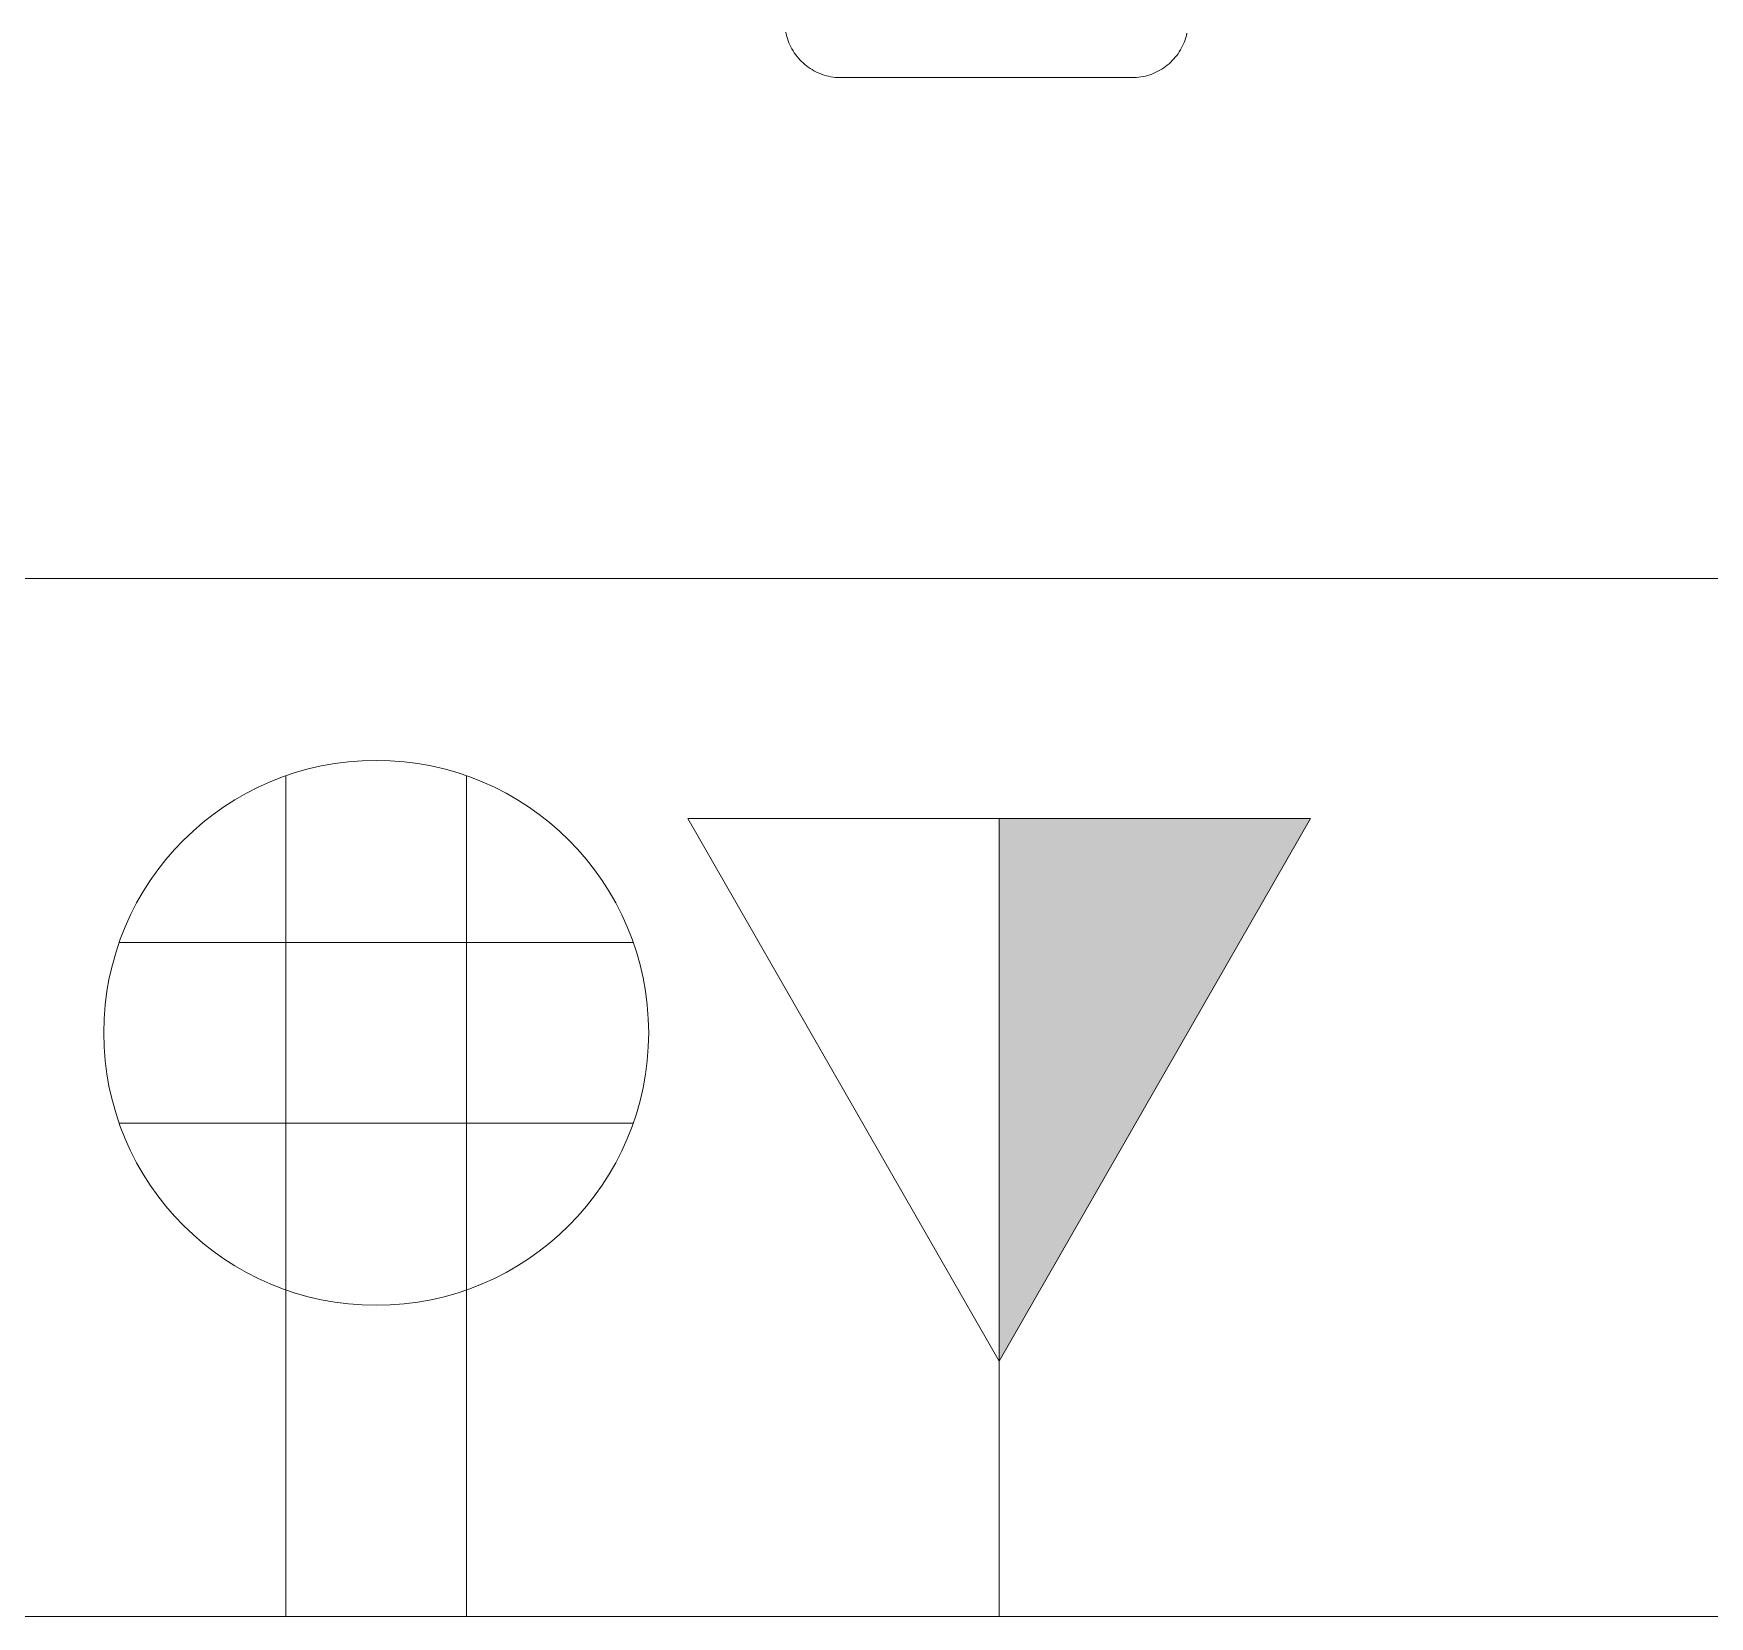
# Model space of a CAD drawing. Header units: inches. Extents: x 1 to 4637, y -664 to 702.
# Drawn here: x 1089.43 to 1121.72, y 199.15 to 229.65 of the extents above; entities that cross this region are included whole.
import ezdxf

# ---------------------------------------------------------------- set-up
doc = ezdxf.new("R2010")
doc.units = ezdxf.units.IN
doc.header["$MEASUREMENT"] = 0
for name, color, linetype, lineweight in [('A-ANNO-NOTE', 131, 'Continuous', 20), ('I-FURN', 30, 'Continuous', 9), ('I-WALL', 2, 'Continuous', 9)]:
    doc.layers.add(name, color=color, linetype=linetype, lineweight=lineweight)

# ---------------------------------------------------------------- blocks, each defined once
blk = doc.blocks.new('Desk - Group 3 - No Side Chairs-V9-New Construction - Tel_Data_Elec Plan')
at = {"layer": 'I-FURN'}
for p, q in [((20, 48), (20, 0)), ((29.65, 19.598), (29.65, 13.99))]:
    blk.add_line(p, q, dxfattribs=at)
at = {"layer": 'I-FURN', "flags": 128}
for points in [[(30.528, 20.661), (30.486, 20.652), (30.444, 20.642), (30.403, 20.629), (30.362, 20.615), (30.321, 20.6), (30.282, 20.582), (30.243, 20.564), (30.204, 20.543), (30.167, 20.521), (30.131, 20.498), (30.095, 20.473), (30.061, 20.447), (30.027, 20.42), (29.995, 20.391), (29.964, 20.361), (29.934, 20.329), (29.905, 20.297), (29.878, 20.263), (29.852, 20.229), (29.828, 20.193), (29.805, 20.156), (29.783, 20.119), (29.763, 20.08), (29.745, 20.041), (29.728, 20.001), (29.712, 19.961), (29.699, 19.92), (29.687, 19.878), (29.676, 19.836), (29.668, 19.794), (29.661, 19.751), (29.655, 19.708), (29.652, 19.665), (29.65, 19.622), (29.65, 19.598)], [(29.65, 13.99), (29.651, 13.947), (29.653, 13.904), (29.658, 13.861), (29.664, 13.818), (29.671, 13.775), (29.681, 13.733), (29.692, 13.691), (29.705, 13.65), (29.719, 13.609), (29.735, 13.569), (29.753, 13.529), (29.772, 13.49), (29.793, 13.452), (29.815, 13.415), (29.839, 13.379), (29.864, 13.344), (29.891, 13.31), (29.918, 13.277), (29.948, 13.245), (29.978, 13.214), (30.01, 13.184), (30.043, 13.156), (30.076, 13.129), (30.111, 13.104), (30.147, 13.08), (30.184, 13.057), (30.222, 13.036), (30.261, 13.016), (30.3, 12.998), (30.34, 12.982), (30.381, 12.967), (30.422, 12.953), (30.463, 12.942), (30.506, 12.932)]]:
    blk.add_lwpolyline(points, dxfattribs=at)

msp = doc.modelspace()

# ---------------------------------------------------------------- hatches: boundary and pattern name
at = {"layer": 'A-ANNO-NOTE', "lineweight": 9}
msp.add_hatch(color=256, dxfattribs=at).paths.add_polyline_path([(1108.036, 204.066), (1114.036, 214.525), (1108.036, 214.525)], flags=0)

# ---------------------------------------------------------------- linework, layer by layer
at = {"layer": 'A-ANNO-NOTE'}
for p, q in [((1094.29, 199.147), (1094.29, 215.346)), ((1097.774, 199.147), (1097.774, 215.346)), ((1108.036, 204.066), (1102.036, 214.525)), ((1114.036, 214.525), (1102.036, 214.525)), ((1114.036, 214.525), (1108.036, 214.525)), ((1108.036, 214.525), (1108.036, 204.066)), ((1108.036, 204.066), (1114.036, 214.525)), ((1108.036, 199.147), (1108.036, 214.525)), ((1108.036, 204.066), (1114.036, 214.525)), ((1100.985, 212.135), (1091.079, 212.135)), ((1100.985, 208.651), (1091.079, 208.651))]:
    msp.add_line(p, q, dxfattribs=at)
msp.add_circle((1096.032, 210.393), 5.25, dxfattribs=at)
at = {"layer": 'I-WALL', "color": 250, "lineweight": 20}
msp.add_line((1195.286, 199.147), (1042.036, 199.147), dxfattribs=at)

# ---------------------------------------------------------------- block references
at = {"layer": 'I-FURN', "rotation": 89.9999999999999}
msp.add_blockref('Desk - Group 3 - No Side Chairs-V9-New Construction - Tel_Data_Elec Plan', (1124.586, 199.147), dxfattribs=at)

doc.saveas('drawing.dxf')
